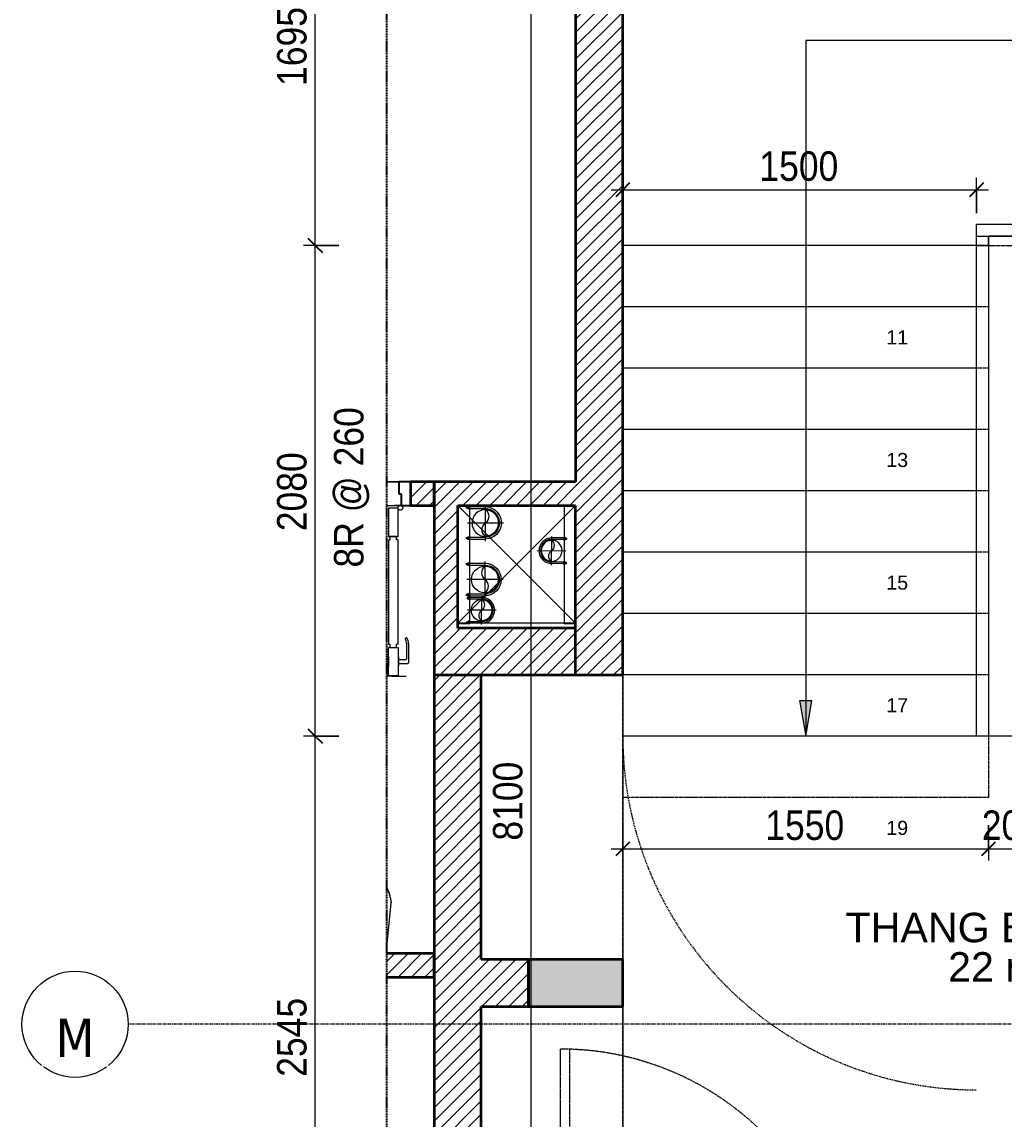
# Model space of a CAD drawing. Header units: millimetres. Extents: x 39389 to 101854, y -4225 to 80933.
# Drawn here: x 67117 to 71281, y 72635 to 77287 of the extents above; entities that cross this region are included whole.
import ezdxf

# ---------------------------------------------------------------- set-up
doc = ezdxf.new("R2010")
doc.units = ezdxf.units.MM
for name, pattern in [('Dash - Tight', [4.5, 3, -1.5]), ('Demolished', [7.14375, 4.7625, -2.38125]), ('Grid Line', [22.225, 12.7, -3.175, 3.175, -3.175]), ('Hidden', [7.14375, 4.7625, -2.38125]), ('IMPORT-CENTER _2_', [40.64, 25.4, -5.08, 5.08, -5.08]), ('Overhead', [3.96875, 2.38125, -1.5875])]:
    doc.linetypes.add(name, pattern=pattern)
for name, color, linetype, lineweight in [('0-3', 250, 'Continuous', 18), ('0-5', 90, 'Continuous', 5), ('A-ANNO-DIMS', 211, 'Continuous', 9), ('A-ANNO-DIMS-50', 211, 'Continuous', 9), ('A-AREA-IDEN', 2, 'Continuous', 9), ('A-DETL-DEMO', 6, 'Demolished', 18), ('A-DETL-GENF-1', 92, 'Dash - Tight', 18), ('A-DETL-GENF-3', 92, 'Hidden', 25), ('A-DETL-GENF-4', 250, 'Continuous', 18), ('A-DOOR', 31, 'Continuous', 18), ('A-DOOR-2', 250, 'Continuous', 18), ('A-DOOR-3', 10, 'Continuous', 25), ('A-DOOR-FRAM', 31, 'Continuous', 25), ('A-FLOR-1', 250, 'Continuous', 18), ('A-FLOR-HRAL', 11, 'Continuous', 18), ('A-WALL-1', 113, 'Continuous', 35), ('A-WALL-2', 7, 'Continuous', 35), ('A-WALL-PATT-1', 111, 'Continuous', 18), ('A-WALL-PATT-2', 254, 'Continuous', 18), ('G-IMPT', 8, 'Continuous', 18), ('G-IMPT-3', 8, 'IMPORT-CENTER _2_', 18), ('M-EQPM', 50, 'Continuous', 18), ('P-SANR-FIXT-1', 253, 'Continuous', 18), ('P-SANR-FIXT-2', 250, 'Continuous', 18), ('S-COLS-1', 9, 'Continuous', 5), ('S-COLS-2', 7, 'Continuous', 35), ('S-GRID-1', 1, 'Grid Line', 9), ('S-GRID-IDEN', 1, 'Continuous', 9), ('S-STRS', 31, 'Continuous', 18), ('S-STRS-ANNO', 31, 'Continuous', 18), ('S-STRS-MBND', 31, 'Overhead', 18)]:
    doc.layers.add(name, color=color, linetype=linetype, lineweight=lineweight)
doc.styles.add('Arial', font='arial.ttf', dxfattribs={"height": 59.53})
doc.styles.add('Arial_4', font='arial.ttf', dxfattribs={"height": 125})
doc.styles.add('Tahoma_B', font='tahomabd.ttf', dxfattribs={"height": 162.5})
doc.styles.add('UTM Avo', font='', dxfattribs={"width": 0.9, "height": 125})
doc.styles.get('UTM Avo').set_extended_font_data('UTM Avo')
doc.dimstyles.new('1_Dim_chi_tiet_2_5', dxfattribs={"dimscale": 304.8, "dimtxt": 124.912619, "dimasz": 0.19685, "dimexe": 0.164042, "dimexo": 0.0625, "dimgap": 0.016404, "dimtad": 1, "dimdec": 0, "dimrnd": 5, "dimzin": 0, "dimdsep": 46, "dimtxsty": 'UTM Avo', "dimblk1": 'OBLIQUE', "dimblk2": 'OBLIQUE', "dimsah": 1, "dimcen": 0.09, "dimdle": 0.164042, "dimazin": 0, "dimtfac": 1, "dimtdec": 4, "dimtix": 1, "dimtmove": 0, "dimatfit": 3, "dimfxl": 0.328084, "dimfxlon": 1, "dimtvp": 1, "dimtolj": 1, "dimtzin": 0, "dimarcsym": 2})
pattern_1 = [(45, (0, 0), (-28.284271, 28.284271), [])]
pattern_2 = [(45, (27011.795, 0), (-28.284271, 28.284271), [])]

# ---------------------------------------------------------------- blocks, each defined once
blk = doc.blocks.new('NCV_TKTC_KET CAU_rvt-4-TKCS_THANG BỘ TB1 - MẶT BẰNG TẦNG 8')
at = {"layer": 'S-COLS-1'}
blk.add_hatch(color=256, dxfattribs=at).paths.add_polyline_path([(42252.6, 73111.9), (42652.6, 73111.9), (42652.6, 73311.9), (42252.6, 73311.9), (42252.6, 73151.1)])
at = {"layer": 'A-FLOR-1'}
for p, q in [((44152.6, 74259), (42652.6, 74259)), ((42652.6, 74259), (42652.6, 73311.9)), ((44402.6, 74259), (44202.6, 74259)), ((42652.6, 73111.9), (42652.6, 71633.6))]:
    blk.add_line(p, q, dxfattribs=at)
at = {"layer": 'S-COLS-2'}
for p, q in [((42252.6, 73311.9), (42252.6, 73111.9)), ((42652.6, 73311.9), (42252.6, 73311.9)), ((42652.6, 73111.9), (42652.6, 73311.9)), ((42252.6, 73111.9), (42652.6, 73111.9))]:
    blk.add_line(p, q, dxfattribs=at)
blk = doc.blocks.new('DOOR_CW_01 CANH MO-PANEL KINH - DIG_02-800x2200-CỬA NHÔM KÍNH-400864-TKCS_THANG BỘ TB1 - MẶT BẰNG TẦNG 8')
at = {"layer": 'A-DETL-GENF-4'}
for p, q in [((-347, 772), (-307, 772)), ((-347, 652), (-347, 772)), ((-307, 772), (-307, 652)), ((-392, 637), (-392, 716.5)), ((-349, 720.5), (-388, 720.5)), ((-384, 699.5), (-384, 637)), ((-349, 703.5), (-380, 703.5)), ((-349, 731.8), (-347, 731.8)), ((-349, 692.2), (-349, 731.8)), ((-347, 692.2), (-347, 731.8)), ((-307, 692.2), (-307, 731.8)), ((-305, 731.8), (-307, 731.8)), ((-305, 692.2), (-305, 731.8)), ((-305, 720.5), (-300.1, 720.5)), ((-305, 703.5), (-300.1, 703.5)), ((-347, 692.2), (-349, 692.2)), ((-307, 652), (-347, 652)), ((-313, 652), (-341, 652)), ((-341, 652), (-341, 638)), ((-313, 638), (-313, 652)), ((-307, 692.2), (-305, 692.2)), ((-383.9, 611.2), (-377.3, 615.8)), ((-347, 638), (-341, 638)), ((-347, 638), (-347, 196)), ((-307, 638), (-313, 638)), ((-307, 196), (-307, 638)), ((-347, 196), (-341, 196)), ((-341, 196), (-341, 182)), ((-307, 196), (-313, 196)), ((-313, 182), (-313, 196)), ((-307, 182), (-347, 182)), ((-347, 182), (-347, 62)), ((-341, 182), (-313, 182)), ((-307, 62), (-307, 182)), ((-347, 62), (-307, 62))]:
    blk.add_line(p, q, dxfattribs=at)
blk.add_circle((-357, 60), 10, dxfattribs=at)
for centre, radius, start, end in [((-357, 60), 714, 85.4215, 92), ((-388, 716.5), 4, 90, 180), ((-380, 699.5), 4, 90, 180), ((-347, 637), 45, 180, 215), ((-347, 637), 37, 180, 215)]:
    blk.add_arc(centre, radius, start, end, dxfattribs=at)
at = {"layer": 'A-DOOR-2'}
blk.add_line((-357, 50), (-332, 50), dxfattribs=at)
at = {"layer": 'A-DOOR-3'}
for p, q in [((-360, 50), (-400, 50)), ((-400, 50), (-400, -50)), ((-360, 0), (-360, 50)), ((-350, 0), (-360, 0)), ((-350, -50), (-350, 0)), ((-400, -50), (-350, -50))]:
    blk.add_line(p, q, dxfattribs=at)
blk = doc.blocks.new('bonruatreo - Chậu rửa-348246-TKCS_THANG BỘ TB1 - MẶT BẰNG TẦNG 8')
at = {"layer": 'P-SANR-FIXT-1'}
blk.add_line((200.1, 16.7), (218.6, 205), dxfattribs=at)
at = {"layer": 'P-SANR-FIXT-1', "flags": 128}
blk.add_lwpolyline([(200.1, 269), (209.2, 247.9), (218.4, 206.4), (218.6, 205)], dxfattribs=at)
at = {"layer": 'P-SANR-FIXT-1'}
blk.add_arc((0, 180), 220, 6.525, 23.8541, dxfattribs=at)
blk = doc.blocks.new('NCV_TKTC_TANG 6 - 8_rvt-11-TKCS_THANG BỘ TB1 - MẶT BẰNG TẦNG 8')
at = {"layer": 'A-WALL-PATT-2'}
h = blk.add_hatch(dxfattribs=at)
h.set_pattern_fill('FP_1', color=256, style=0, pattern_type=2)
h.set_pattern_definition(pattern_1)
h.paths.add_polyline_path([(41852.6, 75236.9), (41852.6, 75336.9), (41752.6, 75336.9), (41752.6, 75236.9)])
h = blk.add_hatch(dxfattribs=at)
h.set_pattern_fill('FP_1', color=256, style=0, pattern_type=2)
h.set_pattern_definition(pattern_1)
h.paths.add_polyline_path([(41852.6, 73236.9), (41852.6, 73336.9), (41652.6, 73336.9), (41652.6, 73236.9)])
at = {"layer": 'A-FLOR-1'}
for p, q in [((41652.6, 75336.9), (41702.6, 75336.9)), ((41702.6, 75336.9), (41652.6, 75336.9)), ((41652.6, 75236.9), (41712.6, 75236.9)), ((41852.6, 73336.9), (41852.6, 75236.9)), ((41852.6, 70036.9), (41852.6, 73236.9))]:
    blk.add_line(p, q, dxfattribs=at)
at = {"layer": 'A-WALL-2'}
for p, q in [((41852.6, 75336.9), (41752.6, 75336.9)), ((41752.6, 75336.9), (41752.6, 75236.9)), ((41852.6, 75236.9), (41852.6, 75336.9)), ((41752.6, 75236.9), (41852.6, 75236.9)), ((41852.6, 73336.9), (41652.6, 73336.9)), ((41852.6, 73236.9), (41852.6, 73336.9)), ((41652.6, 73236.9), (41852.6, 73236.9))]:
    blk.add_line(p, q, dxfattribs=at)
at = {"layer": 'A-DOOR-2', "rotation": 180}
blk.add_blockref('DOOR_CW_01 CANH MO-PANEL KINH - DIG_02-800x2200-CỬA NHÔM KÍNH-400864-TKCS_THANG BỘ TB1 - MẶT BẰNG TẦNG 8', (41352.6, 75286.9), dxfattribs=at)
at = {"layer": 'P-SANR-FIXT-2'}
blk.add_blockref('bonruatreo - Chậu rửa-348246-TKCS_THANG BỘ TB1 - MẶT BẰNG TẦNG 8', (41452.6, 73346.9), dxfattribs=at)
blk = doc.blocks.new('Top Rail Type - Top Rail_Internal_-946822-TKCS_THANG BỘ TB1 - MẶT BẰNG TẦNG 8')
at = {"layer": 'A-FLOR-HRAL'}
for p, q in [((44152.6, 76379.4), (44152.6, 76429.4)), ((44152.6, 76429.4), (44453, 76429.4)), ((44453, 76429.4), (44453, 76339)), ((44152.6, 76379.4), (44202.6, 76379.4)), ((44152.6, 76339), (44152.6, 76379.4)), ((44403, 76379.4), (44202.6, 76379.4)), ((44202.6, 76379.4), (44202.6, 76339)), ((44403, 76339), (44403, 76379.4)), ((44152.6, 76339), (44202.6, 76339)), ((44152.6, 74259), (44152.6, 76339)), ((44202.6, 76339), (44202.6, 74259)), ((44403, 75197.8), (44403, 76339)), ((44453, 76339), (44403, 76339)), ((44453, 76339), (44453, 75221.1)), ((44202.6, 74259), (44152.6, 74259))]:
    blk.add_line(p, q, dxfattribs=at)
blk = doc.blocks.new('TKTC_XREF_251221_MB TANG 2-7 - TKTC_XREF_260130_MB TANG 2-5_dwg_CUM U_DN100-4746799-TKCS_THANG BỘ TB1 - MẶT BẰNG TẦNG 8')
at = {"layer": 'G-IMPT'}
blk.add_hatch(color=256, dxfattribs=at).paths.add_polyline_path([(0, 61), (15.8, 58.9), (30.5, 52.8), (43.1, 43.1), (52.8, 30.5), (58.9, 15.8), (61, 0), (58.9, -15.8), (52.8, -30.5), (43.1, -43.1), (30.5, -52.8), (15.8, -58.9), (0, -61), (0, -57), (14.8, -55.1), (28.5, -49.4), (40.3, -40.3), (49.4, -28.5), (55.1, -14.8), (57, 0), (55.1, 14.8), (49.4, 28.5), (40.3, 40.3), (28.5, 49.4), (14.8, 55.1), (0, 57)])
for p, q in [((-79.1, 66.6), (-79.1, 63.4)), ((-76.6, 66.6), (-76.6, 63.4)), ((-74.6, 66.6), (-74.6, 63.4)), ((-72.7, 69.3), (-72.7, 60.7)), ((-66.9, 67.9), (-71.7, 67.9)), ((-66.9, 62.1), (-71.7, 62.1)), ((-65, 69), (0, 69)), ((-79.1, -63.4), (-79.1, -66.6)), ((-76.6, -63.4), (-76.6, -66.6)), ((-74.6, -63.4), (-74.6, -66.6)), ((-72.7, -60.7), (-72.7, -69.3)), ((-66.9, -62.1), (-71.7, -62.1)), ((-66.9, -67.9), (-71.7, -67.9)), ((-65, -69), (0, -69))]:
    blk.add_line(p, q, dxfattribs=at)
at = {"layer": 'G-IMPT', "flags": 128}
for points in [[(-72.7, 67.6), (-78.1, 67.6), (-78.1, 62.4), (-72.7, 62.4)], [(-71.7, 59.2), (-66.9, 59.2), (-66.9, 70.8), (-71.7, 70.8)], [(-66.9, 70.8), (-66.9, 72.7), (-65, 72.7), (-65, 57.3), (-66.9, 57.3), (-66.9, 59.2)], [(-65, 61), (0, 61), (0, 57)], [(-72.7, -62.4), (-78.1, -62.4), (-78.1, -67.6), (-72.7, -67.6)], [(-71.7, -70.8), (-66.9, -70.8), (-66.9, -59.2), (-71.7, -59.2)], [(-66.9, -59.2), (-66.9, -57.3), (-65, -57.3), (-65, -72.7), (-66.9, -72.7), (-66.9, -70.8)], [(-65, -61), (0, -61), (0, -57)]]:
    blk.add_lwpolyline(points, dxfattribs=at)
at = {"layer": 'G-IMPT'}
for centre, radius, start, end in [((-78.1, 66.6), 0.96, 90, 180), ((-78.1, 63.4), 0.96, 180, 270), ((-71.1, 69.3), 1.56, 112.6199, 247.3801), ((-67.9, 65), 4.8, 143.1301, 216.8699), ((-71.1, 60.7), 1.56, 112.6199, 247.3801), ((0, 0), 69, 270, 90), ((0, 0), 61, 270, 90), ((0, 0), 57, 270, 90), ((-78.1, -63.4), 0.96, 90, 180), ((-78.1, -66.6), 0.96, 180, 270), ((-71.1, -60.7), 1.56, 112.6199, 247.3801), ((-67.9, -65), 4.8, 143.1301, 216.8699), ((-71.1, -69.3), 1.56, 112.6199, 247.3801)]:
    blk.add_arc(centre, radius, start, end, dxfattribs=at)
blk = doc.blocks.new('TKTC_XREF_251221_MB TANG 2-7 - TKTC_XREF_260130_MB TANG 2-5_dwg_$cc-4746798-TKCS_THANG BỘ TB1 - MẶT BẰNG TẦNG 8')
at = {"layer": 'G-IMPT-3'}
for p, q in [((0, -0.673), (0, 0.673)), ((-0.673, 0), (0.673, 0))]:
    blk.add_line(p, q, dxfattribs=at)
at = {"layer": 'M-EQPM'}
blk.add_circle((0, 0), 0.5, dxfattribs=at)
for centre, radius, start, end in [((0, 0), 0.5, 90, 270), ((0.188, 0.25), 0.313, 126.8699, 233.1301), ((-0.188, -0.25), 0.313, 306.8699, 53.1301)]:
    blk.add_arc(centre, radius, start, end, dxfattribs=at)
blk = doc.blocks.new('TKTC_XREF_251221_MB TANG 2-7 - TKTC_XREF_260130_MB TANG 2-5_dwg_$cc-4746800-TKCS_THANG BỘ TB1 - MẶT BẰNG TẦNG 8')
at = {"layer": 'G-IMPT-3'}
for p, q in [((0, -0.673), (0, 0.673)), ((-0.673, 0), (0.673, 0))]:
    blk.add_line(p, q, dxfattribs=at)
at = {"layer": 'M-EQPM'}
blk.add_circle((0, 0), 0.5, dxfattribs=at)
for centre, radius, start, end in [((0, 0), 0.5, 90, 270), ((0.188, 0.25), 0.313, 126.8699, 233.1301), ((-0.188, -0.25), 0.313, 306.8699, 53.1301)]:
    blk.add_arc(centre, radius, start, end, dxfattribs=at)
blk = doc.blocks.new('TKTC_XREF_251221_MB TANG 2-7 - TKTC_XREF_260130_MB TANG 2-5_dwg_CUM U_DN100-4746796-TKCS_THANG BỘ TB1 - MẶT BẰNG TẦNG 8')
at = {"layer": 'G-IMPT'}
blk.add_hatch(color=256, dxfattribs=at).paths.add_polyline_path([(0, 61), (0, 57), (14.8, 55.1), (28.5, 49.4), (40.3, 40.3), (49.4, 28.5), (55.1, 14.8), (57, 0), (55.1, -14.8), (49.4, -28.5), (40.3, -40.3), (28.5, -49.4), (14.8, -55.1), (0, -57), (0, -61), (15.8, -58.9), (30.5, -52.8), (43.1, -43.1), (52.8, -30.5), (58.9, -15.8), (61, 0), (58.9, 15.8), (52.8, 30.5), (43.1, 43.1), (30.5, 52.8), (15.8, 58.9)])
for p, q in [((-79.1, 66.6), (-79.1, 63.4)), ((-76.6, 66.6), (-76.6, 63.4)), ((-74.6, 66.6), (-74.6, 63.4)), ((-72.7, 69.3), (-72.7, 60.7)), ((-66.9, 67.9), (-71.7, 67.9)), ((-66.9, 62.1), (-71.7, 62.1)), ((-65, 69), (0, 69)), ((-79.1, -63.4), (-79.1, -66.6)), ((-76.6, -63.4), (-76.6, -66.6)), ((-74.6, -63.4), (-74.6, -66.6)), ((-72.7, -60.7), (-72.7, -69.3)), ((-66.9, -62.1), (-71.7, -62.1)), ((-66.9, -67.9), (-71.7, -67.9)), ((-65, -69), (0, -69))]:
    blk.add_line(p, q, dxfattribs=at)
at = {"layer": 'G-IMPT', "flags": 128}
for points in [[(-72.7, 67.6), (-78.1, 67.6), (-78.1, 62.4), (-72.7, 62.4)], [(-71.7, 59.2), (-66.9, 59.2), (-66.9, 70.8), (-71.7, 70.8)], [(-66.9, 70.8), (-66.9, 72.7), (-65, 72.7), (-65, 57.3), (-66.9, 57.3), (-66.9, 59.2)], [(-65, 61), (0, 61), (0, 57)], [(-66.9, -59.2), (-66.9, -57.3), (-65, -57.3), (-65, -72.7), (-66.9, -72.7), (-66.9, -70.8)], [(-65, -61), (0, -61), (0, -57)], [(-72.7, -62.4), (-78.1, -62.4), (-78.1, -67.6), (-72.7, -67.6)], [(-71.7, -70.8), (-66.9, -70.8), (-66.9, -59.2), (-71.7, -59.2)]]:
    blk.add_lwpolyline(points, dxfattribs=at)
at = {"layer": 'G-IMPT'}
for centre, radius, start, end in [((-78.1, 66.6), 0.96, 90, 180), ((-78.1, 63.4), 0.96, 180, 270), ((-71.1, 69.3), 1.56, 112.61986, 247.38014), ((-67.9, 65), 4.8, 143.1301, 216.8699), ((-71.1, 60.7), 1.56, 112.61986, 247.38014), ((0, 0), 69, 270, 90), ((0, 0), 61, 270, 90), ((0, 0), 57, 270, 90), ((-78.1, -63.4), 0.96, 90, 180), ((-78.1, -66.6), 0.96, 180, 270), ((-71.1, -60.7), 1.56, 112.61986, 247.38014), ((-67.9, -65), 4.8, 143.1301, 216.8699), ((-71.1, -69.3), 1.56, 112.61986, 247.38014)]:
    blk.add_arc(centre, radius, start, end, dxfattribs=at)
blk = doc.blocks.new('TKTC_XREF_251221_MB TANG 2-7 - TKTC_XREF_260130_MB TANG 2-5_dwg_$cc-4746795-TKCS_THANG BỘ TB1 - MẶT BẰNG TẦNG 8')
at = {"layer": 'G-IMPT-3'}
for p, q in [((0, -0.673), (0, 0.66)), ((-0.673, 0), (0.673, 0))]:
    blk.add_line(p, q, dxfattribs=at)
at = {"layer": 'M-EQPM'}
blk.add_circle((0, 0), 0.5, dxfattribs=at)
for centre, radius, start, end in [((0, 0), 0.5, 90, 270), ((0.188, 0.25), 0.313, 126.8699, 233.1301), ((-0.188, -0.25), 0.313, 306.8699, 53.1301)]:
    blk.add_arc(centre, radius, start, end, dxfattribs=at)
blk = doc.blocks.new('TKTC_XREF_251221_MB TANG 2-7 - TKTC_XREF_260130_MB TANG 2-5_dwg_$cc-4746797-TKCS_THANG BỘ TB1 - MẶT BẰNG TẦNG 8')
at = {"layer": 'G-IMPT-3'}
for p, q in [((0, -0.673), (0, 0.673)), ((-0.673, 0), (0.673, 0))]:
    blk.add_line(p, q, dxfattribs=at)
at = {"layer": 'M-EQPM'}
blk.add_circle((0, 0), 0.5, dxfattribs=at)
for centre, radius, start, end in [((0, 0), 0.5, 90, 270), ((0.188, 0.25), 0.313, 126.8699, 233.1301), ((-0.188, -0.25), 0.313, 306.8699, 53.1301)]:
    blk.add_arc(centre, radius, start, end, dxfattribs=at)
blk = doc.blocks.new('TKTC_XREF_251221_MB TANG 2-7 - TKTC_XREF_251221_MB TANG 2-7-2039446-TKCS_THANG BỘ TB1 - MẶT BẰNG TẦNG 8')
at = {"layer": 'M-EQPM'}
for p, q in [((8350.9, 57998.8), (8301.1, 57998.5)), ((8301.1, 57998.5), (8301.1, 57498.6)), ((8350.9, 57499), (8350.9, 57998.8)), ((8800, 57998.8), (8751, 57998.5)), ((8751, 57998.5), (8751, 57498.6)), ((8301.1, 57498.6), (8350.9, 57499)), ((8751, 57498.6), (8800, 57499))]:
    blk.add_line(p, q, dxfattribs=at)
at = {"extrusion": (0, 0, -1)}
for name, p, xscale, yscale, zscale, rotation in [('TKTC_XREF_251221_MB TANG 2-7 - TKTC_XREF_260130_MB TANG 2-5_dwg_CUM U_DN100-4746799-TKCS_THANG BỘ TB1 - MẶT BẰNG TẦNG 8', (-8415.9, 57926.3), 0.9975000000000005, 0.9975000000000005, -0.9975000000000005, 180.000991338195), ('TKTC_XREF_251221_MB TANG 2-7 - TKTC_XREF_260130_MB TANG 2-5_dwg_$cc-4746795-TKCS_THANG BỘ TB1 - MẶT BẰNG TẦNG 8', (-8417.7, 57925.4), 113.7150000000092, 113.7150000000092, -113.7150000000092, 359.9990086636432), ('TKTC_XREF_251221_MB TANG 2-7 - TKTC_XREF_260130_MB TANG 2-5_dwg_$cc-4746800-TKCS_THANG BỘ TB1 - MẶT BẰNG TẦNG 8', (-8697.4, 57808), 90.00000000005119, 90.00000000005119, -90.0000000000512, 180.3740267799373), ('TKTC_XREF_251221_MB TANG 2-7 - TKTC_XREF_260130_MB TANG 2-5_dwg_CUM U_DN100-4746799-TKCS_THANG BỘ TB1 - MẶT BẰNG TẦNG 8', (-8415.8, 57686.2), 0.9974999999999965, 0.9974999999999965, -0.9974999999999965, 180.0009913385626), ('TKTC_XREF_251221_MB TANG 2-7 - TKTC_XREF_260130_MB TANG 2-5_dwg_$cc-4746797-TKCS_THANG BỘ TB1 - MẶT BẰNG TẦNG 8', (-8401.9, 57556), 90.00000000005119, 90.00000000005119, -90.0000000000512, 0.3740267799372842)]:
    blk.add_blockref(name, p, dxfattribs=dict(at, xscale=xscale, yscale=yscale, zscale=zscale, rotation=rotation))
for name, p, xscale, yscale, zscale, rotation in [('TKTC_XREF_251221_MB TANG 2-7 - TKTC_XREF_260130_MB TANG 2-5_dwg_CUM U_DN100-4746796-TKCS_THANG BỘ TB1 - MẶT BẰNG TẦNG 8', (8699.3, 57808), 0.7894736842105242, 0.7894736842105242, 0.7894736842105242, 179.6259732184666), ('TKTC_XREF_251221_MB TANG 2-7 - TKTC_XREF_260130_MB TANG 2-5_dwg_$cc-4746798-TKCS_THANG BỘ TB1 - MẶT BẰNG TẦNG 8', (8415.8, 57686.2), 113.7150000000092, 113.7150000000092, 113.7150000000092, 179.9990086636432), ('TKTC_XREF_251221_MB TANG 2-7 - TKTC_XREF_260130_MB TANG 2-5_dwg_CUM U_DN100-4746796-TKCS_THANG BỘ TB1 - MẶT BẰNG TẦNG 8', (8401.9, 57556), 0.7894736842105242, 0.7894736842105242, 0.7894736842105242, 359.6259732184666)]:
    blk.add_blockref(name, p, dxfattribs=dict(xscale=xscale, yscale=yscale, zscale=zscale, rotation=rotation))
blk = doc.blocks.new('FD_01 - FD_01-1200x2200mm-1787918-TKCS_THANG BỘ TB1 - MẶT BẰNG TẦNG 8')
at = {"layer": 'A-DETL-GENF-1'}
for p, q in [((610, -100), (570, -100)), ((570, -100), (570, -1320)), ((610, -1320), (610, -100)), ((570, -1320), (610, -1320))]:
    blk.add_line(p, q, dxfattribs=at)
blk.add_arc((610, -100), 1220, 180, 268.1211, dxfattribs=at)
at = {"layer": 'A-DOOR-FRAM'}
for p, q in [((-645, 100), (-600, 100)), ((-645, -100), (-645, 100)), ((-600, 100), (-600, -60)), ((600, 100), (645, 100)), ((600, -60), (600, 100)), ((645, 100), (645, -100)), ((-600, -60), (-610, -60)), ((-610, -60), (-610, -100)), ((610, -60), (600, -60)), ((610, -100), (610, -60)), ((-610, -100), (-645, -100)), ((645, -100), (610, -100))]:
    blk.add_line(p, q, dxfattribs=at)
blk = doc.blocks.new('BORDER VIEW - BORDER VIEW-3754246-TKCS_THANG BỘ TB1 - MẶT BẰNG TẦNG 8')
at = {"layer": 'A-DETL-GENF-3'}
blk.add_line((0, 150), (0, 9642.6), dxfattribs=at)
blk = doc.blocks.new('Grid - M_Grid Head - Circle-353313-TKCS_THANG BỘ TB1 - MẶT BẰNG TẦNG 8')
at = {"layer": 'S-GRID-IDEN'}
blk.add_circle((0, 0), 4.5, dxfattribs=at)
blk = doc.blocks.new('DIMBLOCK126-TKCS_THANG BỘ TB1 - MẶT BẰNG TẦNG 8')
at = {"layer": 'A-ANNO-DIMS-50'}
for p, q in [((69664.4, 73881.2), (69664.4, 73731.2)), ((69664.4, 73781.2), (69664.4, 73881.2)), ((71214.8, 73881.2), (71214.8, 73731.2)), ((71214.8, 73781.2), (71214.8, 73881.2)), ((69614.4, 73781.2), (71214.8, 73781.2))]:
    blk.add_line(p, q, dxfattribs=at)
at = {"layer": 'A-ANNO-DIMS-50', "lineweight": 25}
for p, q in [((69664.4, 73781.2), (69694.4, 73811.2)), ((71214.8, 73781.2), (71244.8, 73811.2)), ((69664.4, 73781.2), (69634.4, 73751.2)), ((71214.8, 73781.2), (71184.8, 73751.2))]:
    blk.add_line(p, q, dxfattribs=at)
at = {"layer": 'A-ANNO-DIMS-50', "color": 0, "insert": (70268.4, 73943.6), "char_height": 125, "width": 410.824, "attachment_point": 1, "line_spacing_factor": 1.110334, "style": 'UTM Avo'}
blk.add_mtext('1550', dxfattribs=at)
blk = doc.blocks.new('_Oblique')
at = {"color": 0, "linetype": 'ByBlock', "lineweight": -2}
blk.add_line((-0.5, -0.5), (0.5, 0.5), dxfattribs=at)
blk = doc.blocks.new('DIMBLOCK127-TKCS_THANG BỘ TB1 - MẶT BẰNG TẦNG 8')
at = {"layer": 'A-ANNO-DIMS-50'}
for p, q in [((71214.8, 73881.2), (71214.8, 73731.2)), ((71214.8, 73781.2), (71214.8, 73881.2)), ((71414.8, 73881.2), (71414.8, 73731.2)), ((71414.8, 73781.2), (71414.8, 73881.2)), ((71214.8, 73781.2), (71414.8, 73781.2))]:
    blk.add_line(p, q, dxfattribs=at)
at = {"layer": 'A-ANNO-DIMS-50', "lineweight": 25}
for p, q in [((71214.8, 73781.2), (71244.8, 73811.2)), ((71414.8, 73781.2), (71444.8, 73811.2)), ((71214.8, 73781.2), (71184.8, 73751.2)), ((71414.8, 73781.2), (71384.8, 73751.2))]:
    blk.add_line(p, q, dxfattribs=at)
at = {"layer": 'A-ANNO-DIMS-50', "color": 0, "insert": (71186.4, 73943.6), "char_height": 125, "width": 308.118, "attachment_point": 1, "line_spacing_factor": 1.110334, "style": 'UTM Avo'}
blk.add_mtext('200', dxfattribs=at)
blk = doc.blocks.new('DIMBLOCK136-TKCS_THANG BỘ TB1 - MẶT BẰNG TẦNG 8')
at = {"layer": 'A-ANNO-DIMS-50'}
for p, q in [((68460.9, 74259), (68310.9, 74259)), ((68360.9, 71711.9), (68360.9, 74259)), ((68360.9, 74259), (68460.9, 74259)), ((68460.9, 71711.9), (68310.9, 71711.9)), ((68360.9, 71711.9), (68460.9, 71711.9))]:
    blk.add_line(p, q, dxfattribs=at)
at = {"layer": 'A-ANNO-DIMS-50', "lineweight": 25}
for p, q in [((68360.9, 74259), (68330.9, 74289)), ((68360.9, 74259), (68390.9, 74229)), ((68360.9, 71711.9), (68330.9, 71741.9)), ((68360.9, 71711.9), (68390.9, 71681.9))]:
    blk.add_line(p, q, dxfattribs=at)
at = {"layer": 'A-ANNO-DIMS-50', "color": 0, "insert": (68198.6, 72814.3), "char_height": 125, "width": 410.824, "attachment_point": 1, "rotation": 90, "line_spacing_factor": 1.110334, "style": 'UTM Avo'}
blk.add_mtext('2545', dxfattribs=at)
blk = doc.blocks.new('DIMBLOCK137-TKCS_THANG BỘ TB1 - MẶT BẰNG TẦNG 8')
at = {"layer": 'A-ANNO-DIMS-50', "lineweight": 25}
for p, q in [((68360.9, 76339), (68330.9, 76369)), ((68360.9, 76339), (68390.9, 76309)), ((68360.9, 74259), (68330.9, 74289)), ((68360.9, 74259), (68390.9, 74229))]:
    blk.add_line(p, q, dxfattribs=at)
at = {"layer": 'A-ANNO-DIMS-50'}
for p, q in [((68460.9, 76339), (68310.9, 76339)), ((68360.9, 74259), (68360.9, 76339)), ((68360.9, 76339), (68460.9, 76339)), ((68460.9, 74259), (68310.9, 74259)), ((68360.9, 74259), (68460.9, 74259))]:
    blk.add_line(p, q, dxfattribs=at)
at = {"layer": 'A-ANNO-DIMS-50', "color": 0, "char_height": 125, "attachment_point": 1, "rotation": 90, "line_spacing_factor": 1.110334, "style": 'UTM Avo'}
for s, insert, width in [('8R @ 260', (68439.9, 74974), 780.01), ('2080', (68198.6, 75127.8), 410.824)]:
    blk.add_mtext(s, dxfattribs=dict(at, insert=insert, width=width))
blk = doc.blocks.new('DIMBLOCK138-TKCS_THANG BỘ TB1 - MẶT BẰNG TẦNG 8')
at = {"layer": 'A-ANNO-DIMS-50', "lineweight": 25}
for p, q in [((68360.9, 78034.9), (68330.9, 78064.9)), ((68360.9, 78034.9), (68390.9, 78004.9)), ((68360.9, 76339), (68330.9, 76369)), ((68360.9, 76339), (68390.9, 76309))]:
    blk.add_line(p, q, dxfattribs=at)
at = {"layer": 'A-ANNO-DIMS-50'}
for p, q in [((68460.9, 78034.9), (68310.9, 78034.9)), ((68360.9, 76339), (68360.9, 78034.9)), ((68360.9, 78034.9), (68460.9, 78034.9)), ((68460.9, 76339), (68310.9, 76339)), ((68360.9, 76339), (68460.9, 76339))]:
    blk.add_line(p, q, dxfattribs=at)
at = {"layer": 'A-ANNO-DIMS-50', "color": 0, "insert": (68198.6, 77015.8), "char_height": 125, "width": 410.824, "attachment_point": 1, "rotation": 90, "line_spacing_factor": 1.110334, "style": 'UTM Avo'}
blk.add_mtext('1695', dxfattribs=at)
blk = doc.blocks.new('DIMBLOCK141-TKCS_THANG BỘ TB1 - MẶT BẰNG TẦNG 8')
at = {"layer": 'A-ANNO-DIMS-50'}
for p, q in [((69664.8, 76476), (69664.8, 76626)), ((71164.4, 76476), (71164.4, 76626)), ((69614.8, 76576), (71214.4, 76576)), ((69664.8, 76576), (69664.8, 76476)), ((71164.4, 76576), (71164.4, 76476))]:
    blk.add_line(p, q, dxfattribs=at)
at = {"layer": 'A-ANNO-DIMS-50', "lineweight": 25}
for p, q in [((69664.8, 76576), (69634.8, 76546)), ((69664.8, 76576), (69694.8, 76606)), ((71164.4, 76576), (71134.4, 76546)), ((71164.4, 76576), (71194.4, 76606))]:
    blk.add_line(p, q, dxfattribs=at)
at = {"layer": 'A-ANNO-DIMS-50', "color": 0, "insert": (70243.4, 76738.4), "char_height": 125, "width": 410.824, "attachment_point": 1, "line_spacing_factor": 1.110334, "style": 'UTM Avo'}
blk.add_mtext('1500', dxfattribs=at)
blk = doc.blocks.new('DIMBLOCK143-TKCS_THANG BỘ TB1 - MẶT BẰNG TẦNG 8')
at = {"layer": 'A-ANNO-DIMS-50', "lineweight": 25}
for p, q in [((69276.3, 78036.9), (69246.3, 78066.9)), ((69276.3, 78036.9), (69306.3, 78006.9)), ((69276.3, 69936.9), (69246.3, 69966.9)), ((69276.3, 69936.9), (69306.3, 69906.9))]:
    blk.add_line(p, q, dxfattribs=at)
at = {"layer": 'A-ANNO-DIMS-50'}
for p, q in [((69376.3, 78036.9), (69226.3, 78036.9)), ((69276.3, 69886.9), (69276.3, 78036.9)), ((69276.3, 78036.9), (69376.3, 78036.9)), ((69176.3, 69936.9), (69326.3, 69936.9)), ((69276.3, 69936.9), (69176.3, 69936.9))]:
    blk.add_line(p, q, dxfattribs=at)
at = {"layer": 'A-ANNO-DIMS-50', "color": 0, "insert": (69113.9, 73815.8), "char_height": 125, "width": 410.824, "attachment_point": 1, "rotation": 90, "line_spacing_factor": 1.110334, "style": 'UTM Avo'}
blk.add_mtext('8100', dxfattribs=at)

msp = doc.modelspace()

# ---------------------------------------------------------------- hatches: boundary and pattern name
at = {"layer": 'A-WALL-PATT-1'}
h = msp.add_hatch(dxfattribs=at)
h.set_pattern_fill('FP_1', color=256, style=0, pattern_type=2)
h.set_pattern_definition(pattern_2)
h.paths.add_polyline_path([(69664.4, 74516.9), (69664.4, 77936.9), (69464.4, 77936.9), (69464.4, 74516.9)])
h = msp.add_hatch(dxfattribs=at)
h.set_pattern_fill('FP_1', color=256, style=0, pattern_type=2)
h.set_pattern_definition(pattern_2)
h.paths.add_polyline_path([(68941, 74516.9), (68964.4, 74516.9), (68964.4, 75337.4), (68864.4, 75337.4), (68864.4, 74516.9)])
h = msp.add_hatch(dxfattribs=at)
h.set_pattern_fill('FP_1', color=256, style=0, pattern_type=2)
h.set_pattern_definition(pattern_2)
h.paths.add_polyline_path([(68964.4, 75237.4), (69464.4, 75237.4), (69464.4, 75337.4), (68964.4, 75337.4)])
h = msp.add_hatch(dxfattribs=at)
h.set_pattern_fill('FP_1', color=256, style=0, pattern_type=2)
h.set_pattern_definition(pattern_2)
h.paths.add_polyline_path([(69464.4, 74516.9), (69464.4, 74716.9), (68964.4, 74716.9), (68964.4, 74516.9), (69281.1, 74516.9)])
h = msp.add_hatch(dxfattribs=at)
h.set_pattern_fill('FP_1', color=256, style=0, pattern_type=2)
h.set_pattern_definition(pattern_2)
h.paths.add_polyline_path([(69064.4, 70036.9), (69064.4, 70185.3), (68864.4, 70185.3), (68864.4, 70036.9)])
h.paths.add_polyline_path([(69064.4, 71275.3), (69064.4, 71511.9), (68864.4, 71511.9), (68864.4, 71275.3)])
h.paths.add_polyline_path([(68864.4, 71711.9), (69064.4, 71711.9), (69064.4, 74516.9), (68864.4, 74516.9), (68864.4, 71900.1)])
h = msp.add_hatch(dxfattribs=at)
h.set_pattern_fill('FP_1', color=256, style=0, pattern_type=2)
h.set_pattern_definition(pattern_2)
h.paths.add_polyline_path([(69264.4, 73111.8), (69264.4, 73311.8), (69064.4, 73311.8), (69064.4, 73111.8)])
at = {"layer": 'S-STRS-ANNO'}
msp.add_hatch(color=256, dxfattribs=at).paths.add_polyline_path([(70439.8, 74259), (70466.2, 74409), (70413.3, 74409), (70414.5, 74402.2)])

# ---------------------------------------------------------------- linework, layer by layer
at = {"layer": '0-3'}
for p, q in [((68964.4, 75237.4), (69464.4, 74737.4)), ((69464.4, 75237.4), (68964.4, 74737.4)), ((69464.4, 74737.4), (68964.4, 74737.4))]:
    msp.add_line(p, q, dxfattribs=at)
at = {"layer": 'A-DETL-DEMO'}
msp.add_arc((71164.4, 74259), 1500, 180, 270, dxfattribs=at)
at = {"layer": 'A-WALL-1'}
for p, q in [((69464.4, 77936.9), (69464.4, 75337.4)), ((69664.4, 74516.9), (69664.4, 77936.9)), ((69464.4, 75337.4), (68864.4, 75337.4)), ((68864.4, 75337.4), (68864.4, 71711.9)), ((68964.4, 74716.9), (68964.4, 75237.4)), ((68964.4, 75237.4), (69464.4, 75237.4)), ((69464.4, 74516.9), (69464.4, 75237.4)), ((69464.4, 74716.9), (68964.4, 74716.9)), ((69664.4, 74516.9), (68864.4, 74516.9)), ((69064.4, 73311.8), (69064.4, 74516.9)), ((69264.4, 73311.8), (69064.4, 73311.8)), ((69264.4, 73111.8), (69264.4, 73311.8)), ((69064.4, 71711.9), (69064.4, 73111.8)), ((69064.4, 73111.8), (69264.4, 73111.8))]:
    msp.add_line(p, q, dxfattribs=at)
at = {"layer": 'S-GRID-1'}
for p, q in [((69664.4, 69877.8), (69664.4, 78861.2)), ((68817.2, 73036.9), (67567.2, 73036.9)), ((73778.4, 73036.9), (68817.2, 73036.9))]:
    msp.add_line(p, q, dxfattribs=at)
at = {"layer": 'S-STRS'}
for p, q in [((69664.8, 78033.3), (69664.8, 76339)), ((71214.8, 76379), (71414.4, 76379)), ((71214.8, 76339), (71214.8, 76379)), ((71164.4, 76339), (69664.8, 76339)), ((69664.8, 76339), (69664.8, 76079)), ((71214.8, 76339), (71214.8, 76079)), ((69664.8, 76079), (69664.8, 75819)), ((71164.4, 76079), (69664.8, 76079)), ((71214.8, 76079), (71214.8, 75819)), ((69664.8, 75819), (69664.8, 75559)), ((71164.4, 75819), (69664.8, 75819)), ((71214.8, 75819), (71214.8, 75559)), ((69664.8, 75559), (69664.8, 75299)), ((71164.4, 75559), (69664.8, 75559)), ((71214.8, 75559), (71214.8, 75299)), ((69664.8, 75299), (69664.8, 75039)), ((71164.4, 75299), (69664.8, 75299)), ((71214.8, 75299), (71214.8, 75039)), ((69664.8, 75039), (69664.8, 74779)), ((71164.4, 75039), (69664.8, 75039)), ((71214.8, 75039), (71214.8, 74779)), ((69664.8, 74779), (69664.8, 74519)), ((71164.4, 74779), (69664.8, 74779)), ((71214.8, 74779), (71214.8, 74519)), ((69664.8, 74519), (69664.8, 74259)), ((71164.4, 74519), (69664.8, 74519)), ((71214.8, 74519), (71214.8, 74259)), ((71164.4, 74259), (69664.8, 74259))]:
    msp.add_line(p, q, dxfattribs=at)
at = {"layer": 'S-STRS-ANNO'}
for p, q in [((70439.8, 77208), (70439.8, 76339)), ((72189.4, 77208), (70439.8, 77208)), ((70439.8, 76339), (70439.8, 76079)), ((70439.8, 76079), (70439.8, 75819)), ((70439.8, 75819), (70439.8, 75559)), ((70439.8, 75559), (70439.8, 75299)), ((70439.8, 75299), (70439.8, 75039)), ((70439.8, 75039), (70439.8, 74779)), ((70439.8, 74779), (70439.8, 74519)), ((70439.8, 74519), (70439.8, 74259)), ((70466.2, 74409), (70413.3, 74409)), ((70413.3, 74409), (70414.5, 74402.2)), ((70414.5, 74402.2), (70439.8, 74259)), ((70439.8, 74259), (70466.2, 74409))]:
    msp.add_line(p, q, dxfattribs=at)
at = {"layer": 'S-STRS-MBND'}
for p, q in [((69664.8, 78034.9), (69664.8, 76339)), ((71214.8, 76339), (69664.8, 76339)), ((69664.8, 76339), (69664.8, 73999)), ((71214.8, 76339), (71414.4, 76339)), ((71214.8, 76339), (71214.8, 73999)), ((71214.8, 76079), (69664.8, 76079)), ((71214.8, 75819), (69664.8, 75819)), ((71214.8, 75559), (69664.8, 75559)), ((71214.8, 75299), (69664.8, 75299)), ((71214.8, 75039), (69664.8, 75039)), ((71214.8, 74779), (69664.8, 74779)), ((71214.8, 74519), (69664.8, 74519)), ((71214.8, 74259), (69664.8, 74259)), ((71214.8, 73999), (69664.8, 73999))]:
    msp.add_line(p, q, dxfattribs=at)

# ---------------------------------------------------------------- block references
at = {"layer": '0-5'}
for name in ['NCV_TKTC_KET CAU_rvt-4-TKCS_THANG BỘ TB1 - MẶT BẰNG TẦNG 8', 'NCV_TKTC_TANG 6 - 8_rvt-11-TKCS_THANG BỘ TB1 - MẶT BẰNG TẦNG 8']:
    msp.add_blockref(name, (27011.8, 0), dxfattribs=at)
at = {"layer": 'A-DETL-GENF-1'}
msp.add_blockref('BORDER VIEW - BORDER VIEW-3754246-TKCS_THANG BỘ TB1 - MẶT BẰNG TẦNG 8', (68664.4, 69536.9), dxfattribs=at)
at = {"layer": 'A-DOOR', "rotation": 180}
msp.add_blockref('FD_01 - FD_01-1200x2200mm-1787918-TKCS_THANG BỘ TB1 - MẶT BẰNG TẦNG 8', (70009.4, 71611.9), dxfattribs=at)
at = {"layer": 'A-FLOR-HRAL'}
msp.add_blockref('Top Rail Type - Top Rail_Internal_-946822-TKCS_THANG BỘ TB1 - MẶT BẰNG TẦNG 8', (27011.8, 0), dxfattribs=at)
at = {"layer": 'M-EQPM'}
msp.add_blockref('TKTC_XREF_251221_MB TANG 2-7 - TKTC_XREF_251221_MB TANG 2-7-2039446-TKCS_THANG BỘ TB1 - MẶT BẰNG TẦNG 8', (60664.4, 17236.9), dxfattribs=at)
at = {"layer": 'S-GRID-IDEN', "xscale": 49.99999999999998, "yscale": 49.99999999999998, "zscale": 49.99999999999998, "rotation": 89.99999999999987}
msp.add_blockref('Grid - M_Grid Head - Circle-353313-TKCS_THANG BỘ TB1 - MẶT BẰNG TẦNG 8', (67342.2, 73036.9), dxfattribs=at)

# ---------------------------------------------------------------- texts
at = {"layer": 'A-AREA-IDEN', "char_height": 125, "line_spacing_factor": 0.936439, "style": 'Arial_4'}
for s, insert, width, attachment_point in [('\\pt2.5,5,7.5,10,12.5,15,17.5,20,22.5,25,27.5,30,32.5,35,37.5,40,42.5,45,47.5,50,52.5,55,57.5,60,62.5,65,67.5,70,72.5,75,77.5,80;THANG BỘ TB1', (71248.8, 73357.2), 1286.5, 8), ('\\pt2.5,5,7.5,10,12.5,15,17.5,20,22.5,25,27.5,30,32.5,35,37.5,40,42.5,45,47.5,50,52.5,55,57.5,60,62.5,65,67.5,70,72.5,75,77.5,80;22 m²', (71266.7, 73280.3), 453, 5)]:
    msp.add_mtext(s, dxfattribs=dict(at, insert=insert, width=width, attachment_point=attachment_point))
at = {"layer": 'S-STRS-ANNO', "char_height": 59.53, "width": 109.886, "attachment_point": 1, "line_spacing_factor": 0.941778, "style": 'Arial'}
for s, insert in [('11', (70781.5, 75979.6)), ('13', (70781.5, 75459.6)), ('15', (70781.5, 74939.6)), ('17', (70781.5, 74419.6)), ('19', (70781.5, 73899.6))]:
    msp.add_mtext(s, dxfattribs=dict(at, insert=insert))

# ---------------------------------------------------------------- dimensions: what is measured, and where the dimension line sits
at = {"layer": 'A-ANNO-DIMS'}
for base, p1, p2, override, picture, middle in [((68360.9, 78034.9), (68460.9, 76339), (68460.9, 78034.9), {"dimpost": '<>', "dimfxl": 1695.895049}, 'DIMBLOCK138-TKCS_THANG BỘ TB1 - MẶT BẰNG TẦNG 8', (68291.3, 77186.9)), ((69276.3, 78036.9), (69176.3, 69936.9), (69376.3, 78036.9), {"dimpost": '<>', "dimfxl": 8102.46876}, 'DIMBLOCK143-TKCS_THANG BỘ TB1 - MẶT BẰNG TẦNG 8', (69206.6, 73986.9)), ((68360.9, 74259), (68460.9, 71711.9), (68460.9, 74259), {"dimpost": '<>', "dimfxl": 2547.052476}, 'DIMBLOCK136-TKCS_THANG BỘ TB1 - MẶT BẰNG TẦNG 8', (68291.3, 72985.5))]:
    dim = msp.add_linear_dim(base=base, p1=p1, p2=p2, angle=90, dimstyle='1_Dim_chi_tiet_2_5', override=override, dxfattribs=at)
    dim.commit()
    dim.dimension.update_dxf_attribs({"geometry": picture, "text_midpoint": middle})
for base, p1, p2, override, picture, middle in [((71164.4, 76576), (69664.8, 76476), (71164.4, 76476), {"dimpost": '<>', "dimfxl": 1499.6}, 'DIMBLOCK141-TKCS_THANG BỘ TB1 - MẶT BẰNG TẦNG 8', (70414.6, 76645.7)), ((71214.8, 73781.2), (69664.4, 73881.2), (71214.8, 73881.2), {"dimpost": '<>', "dimfxl": 1550.4}, 'DIMBLOCK126-TKCS_THANG BỘ TB1 - MẶT BẰNG TẦNG 8', (70439.6, 73850.9)), ((71414.8, 73781.2), (71214.8, 73881.2), (71414.8, 73881.2), {"dimpost": '<>', "dimfxl": 200}, 'DIMBLOCK127-TKCS_THANG BỘ TB1 - MẶT BẰNG TẦNG 8', (71314.8, 73850.9))]:
    dim = msp.add_linear_dim(base=base, p1=p1, p2=p2, dimstyle='1_Dim_chi_tiet_2_5', override=override, dxfattribs=at)
    dim.commit()
    dim.dimension.update_dxf_attribs({"geometry": picture, "text_midpoint": middle})
dim = msp.add_linear_dim(base=(68360.9, 76339), p1=(68460.9, 74259), p2=(68460.9, 76339), angle=90, text='<>\\X8R @ 260', dimstyle='1_Dim_chi_tiet_2_5', override={"dimpost": '<>', "dimfxl": 2080}, dxfattribs=at)
dim.commit()
dim.dimension.update_dxf_attribs({"geometry": 'DIMBLOCK137-TKCS_THANG BỘ TB1 - MẶT BẰNG TẦNG 8', "text_midpoint": (68360.9, 75299)})

# ---------------------------------------------------------------- next in the draw order: texts
at = {"layer": 'S-GRID-IDEN', "insert": (67341.7, 72979.6), "char_height": 162.5, "width": 202, "attachment_point": 5, "line_spacing_factor": 0.996129, "style": 'Tahoma_B', "bg_fill": 3, "box_fill_scale": 1.25, "bg_fill_color": 256, "bg_fill_true_color": 13158600, "bg_fill_transparency": 0}
msp.add_mtext('\\pt634.99962,1269.99925,1905.0005,2540.00013,3174.99975,3809.99937,4445.00062,5080.00025,5714.99987,6349.9995,6985.00075,7620.00037,8255,8889.99962,9524.99925,10160.0005,10795.00013,11429.99975,12064.99938,12700.00063,13335.00025,13969.99988,14604.9995,15240.00075,15875.00038,16510,17144.99963,17779.99925,18415.0005,19050.00013,19684.99975,20319.99938;M', dxfattribs=at)

doc.saveas('drawing.dxf')
